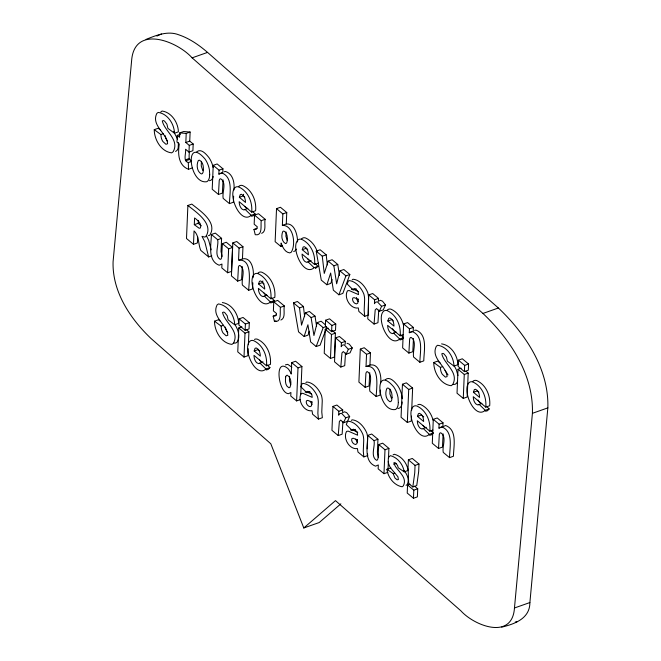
<?xml version="1.0" encoding="UTF-8"?>
<svg xmlns="http://www.w3.org/2000/svg" width="661" height="661" viewBox="0 0 661 661"><rect width="100%" height="100%" fill="white"/><g stroke="black" fill="none" stroke-linecap="round" stroke-linejoin="round"><path stroke-width="0.99" d="M180.403 134.274L177.264 135.381L176.983 142.09L179.288 144.015C177.784 153.286 178.131 165.357 188.509 169.299L192.425 167.911M191.45 161.474L188.311 162.581C182.585 160.805 186.328 153.311 185.551 149.229L188.988 152.096L192.905 150.716L193.194 143.999L189.748 141.132L190.128 132.035L183.675 131.522L179.751 132.902L179.569 137.298L177.264 135.381M188.988 152.096L189.269 145.379L185.832 142.52L186.212 133.415L190.128 132.035M189.31 151.617C189.558 154.558 187.674 159.574 191.574 160.863M208.405 235.663L209.711 235.283C218.056 222.336 199.953 210.71 191.806 204.1L187.889 205.48L186.501 238.505L193.491 244.33L197.408 242.942L197.664 236.754M193.491 244.33L194.053 230.92C199.358 235.737 198.052 244.289 200.787 250.403L208.645 256.947L211.776 255.84M194.309 224.682L194.59 217.965C197.548 220.212 202.373 223.839 200.275 228.111L199.101 228.21L194.309 224.682L198.234 223.302L201.167 225.74M198.234 223.302L198.35 220.419M213.222 165.333L219.039 170.183L218.874 174.074L222.79 172.695L222.955 168.795L217.139 163.953L213.222 165.333L212.214 189.261L218.469 194.466L222.385 193.078L223.063 179.85M211.396 234.481C211.346 243.892 207.1 260.674 219.188 265.243L221.964 264.036L221.799 267.912L227.632 272.77L231.548 271.39L232.556 247.462L226.302 242.256L222.385 243.636L221.609 257.765L220.997 259.087L220.146 259.352C213.8 255.278 218.973 245.57 217.676 239.712L211.396 234.481L215.312 233.102L221.592 238.332L221.038 251.486L222.129 256.435M218.469 194.466L219.237 180.354L219.84 179.032L220.7 178.767C227.054 182.824 221.881 192.541 223.178 198.391L229.458 203.621L233.374 202.241L233.63 196.16M229.458 203.621C229.507 194.218 233.754 177.412 221.658 172.868L218.874 174.074M227.632 272.77L228.632 248.842L222.385 243.636M233.887 190.071C234.779 183.163 233.118 173.884 225.575 171.48L224.195 171.744M239.332 259.996L242.463 258.889L242.975 246.727L236.729 241.521L232.804 242.901L231.424 275.926L237.671 281.132L241.587 279.752L242.265 266.515M237.671 281.132L238.447 267.027L239.051 265.705L239.902 265.433C246.264 269.498 241.083 279.206 242.389 285.065L248.668 290.295L252.585 288.907L252.841 282.825M232.804 242.901L239.059 248.106L238.547 260.277C253.006 258.302 248.924 283.139 248.668 290.295M241.893 326.848L238.761 327.947L237.762 351.875L244.008 357.08L247.925 355.701L248.214 348.719M239.142 318.85L238.877 325.088L245.132 330.293L249.048 328.914L249.313 322.667L243.058 317.462L239.142 318.85L245.388 324.055L245.132 330.293M244.008 357.08L245.008 333.152L238.761 327.947M238.505 186.716A13.873 6.775 70.6 0 1 242.678 185.567C252.056 189.856 256.6 200.837 255.617 210.735L251.692 212.123C252.676 202.216 248.139 191.236 238.761 186.947A13.873 6.775 70.6 0 0 234.581 188.096C227.995 196.185 240.811 224.723 251.197 215.321L255.113 213.933L252.395 211.289M248.387 344.736L248.924 331.772L246.586 329.822M254.559 215.114L254.171 224.211L257.369 226.872L256.501 229.103L253.956 229.483L255.245 234.713C263.012 236.142 260.467 224.889 261.235 220.675L254.559 215.114L258.476 213.726L265.152 219.295C263.979 223.435 266.837 231.201 261.682 233.366M253.047 277.76C254.46 270.828 251.808 256.799 242.463 258.889M254.46 339.415A13.873 6.775 70.6 0 1 257.484 339.242C266.87 343.53 271.407 354.511 270.423 364.418L266.507 365.797C267.49 355.891 262.946 344.91 253.568 340.622A13.873 6.775 70.6 0 0 249.395 341.77C242.802 349.859 255.617 378.398 266.003 368.995L269.919 367.615L267.201 364.963M257.707 273.381A13.873 6.775 70.6 0 1 261.88 272.233C271.266 276.521 275.802 287.502 274.819 297.409L270.903 298.789C271.886 288.89 267.35 277.909 257.964 273.621A13.873 6.775 70.6 0 0 253.791 274.769C247.197 282.85 260.013 311.389 270.399 301.986L274.323 300.606L271.597 297.954M276.529 208.653L282.842 213.916L282.363 225.36L286.279 223.972L286.758 212.528L280.446 207.273L276.529 208.653L275.141 241.686L280.991 246.553L282.561 246.008M273.761 301.78L273.381 310.885L276.571 313.545L275.711 315.776L273.158 316.156L274.447 321.378C282.222 322.816 279.677 311.554 280.438 307.348L273.761 301.78L277.678 300.4L284.362 305.96C283.189 310.108 286.048 317.867 280.892 320.04M280.991 246.553L281.14 243.017C282.569 247.107 284.924 252.353 289.774 252.907L291.253 252.221C296.12 244.735 293.6 224.955 282.363 225.36M300.747 394.526L301.92 366.5L295.607 361.245L291.691 362.625L291.212 374.068A10.617 5.189 70.6 0 0 287.956 368.565C273.811 356.527 278.331 393.452 288.551 393.675L290.914 392.502L290.766 396.038L296.615 400.913L300.54 399.525M296.615 400.913L298.004 367.888L291.691 362.625M318.511 263.136L314.595 264.524C315.578 254.617 311.034 243.636 301.656 239.348A13.873 6.775 70.6 0 0 297.483 240.497C290.89 248.577 303.705 277.124 314.091 267.722L318.015 266.333L315.289 263.689M328.368 328.211L325.229 329.318L324.229 353.247L330.475 358.452L334.392 357.064L335.4 333.144L332.276 330.541M325.609 320.213L325.352 326.46L331.599 331.665L335.515 330.277L335.78 324.039L329.533 318.833L325.609 320.213L331.863 325.419L331.599 331.665M330.475 358.452L331.475 334.524L325.229 329.318M345.174 344.331L345.298 341.39L339.448 336.515L335.532 337.895L334.532 361.823L340.803 367.053L344.728 365.673L345.505 353.024M342.588 412.844L342.712 409.903L336.862 405.028L332.946 406.416L331.946 430.344L338.225 435.574L342.142 434.186L342.919 421.536M335.532 337.895L341.382 342.77L341.216 346.695L342.167 345.257L344.141 344.761L348.339 349.314L346.124 354.23L343.299 351.561L341.96 352.924L340.803 367.053M332.946 406.416L338.796 411.291L338.63 415.207L339.58 413.769L341.555 413.274L345.753 417.826L343.538 422.751L340.712 420.082L339.374 421.437L338.225 435.574M360.295 349.107L366.541 354.313L366.029 366.475L369.945 365.095L370.457 352.933L364.211 347.727L360.295 349.107L358.906 382.132L365.153 387.338L369.078 385.958L369.755 372.721M378.414 301.35L378.538 298.408L372.688 293.534L368.764 294.922L367.764 318.842L374.043 324.072L377.96 322.692L378.745 310.042M365.153 387.338L365.93 373.234L366.533 371.912L367.384 371.639C373.746 375.704 368.565 385.413 369.871 391.262L376.15 396.501L380.067 395.113L380.282 390.048M378.48 457.362L377.398 452.413L377.943 439.259L371.664 434.029L367.747 435.409C367.698 444.82 363.459 461.601 375.539 466.17L378.315 464.964L378.15 468.839L383.983 473.697L387.908 472.318M367.235 448.827L367.64 439.226A12.452 6.081 70.6 0 0 366.847 433.195C364.451 427.229 358.816 420.346 352.148 419.818L351.322 420.396M368.764 294.922L374.613 299.788L374.448 303.713L375.398 302.275L377.373 301.78L381.571 306.332L379.364 311.257L376.539 308.58L375.2 309.943L374.043 324.072M367.747 435.409L374.027 440.639C375.324 446.497 370.16 456.206 376.497 460.279L377.357 460.015L377.96 458.693L378.745 444.564L382.661 443.184L388.908 448.389L388.486 458.354M376.15 396.501C376.406 389.346 380.488 364.508 366.029 366.475M380.579 382.95C381.884 376.2 378.836 362.955 369.945 365.095M383.983 473.697L384.991 449.769L378.745 444.564M388.032 469.327L388.362 461.345M403.301 334.706L400.161 335.813C401.153 325.906 396.608 314.925 387.23 310.637A13.873 6.775 70.6 0 0 383.05 311.785C376.464 319.866 389.279 348.413 399.665 339.01L403.582 337.622L400.863 334.978M403.631 323.964L409.448 328.806L409.283 332.706L413.208 331.326L413.373 327.426L407.548 322.585L403.631 323.964L402.632 347.893L408.878 353.098L412.795 351.71L413.472 338.473M411.712 410.084L412.629 388.065L406.366 382.843L402.45 384.231L401.062 417.256L407.325 422.47L411.249 421.09L411.456 416.083M408.878 353.098L409.655 338.986L410.258 337.664L411.109 337.399C417.471 341.456 412.29 351.173 413.588 357.023L419.867 362.253L423.792 360.873C423.833 351.462 428.08 334.656 415.992 330.112L414.604 330.368M407.325 422.47L408.713 389.445L402.45 384.231M408.382 459.841L408.068 467.368L408.696 483.53L412.819 486.975L416.744 485.587L418.669 471.549L418.983 464.022L412.299 458.461L408.382 459.841L415.058 465.402L414.744 472.929L412.819 486.975M409.919 484.141L407.564 484.976L407.226 493.056L413.464 498.254L417.38 496.874L417.719 488.785L414.604 486.19M413.464 498.254L413.803 490.165L407.564 484.976M419.867 362.253C419.917 352.85 424.164 336.044 412.067 331.492L409.283 332.706M432.963 430.08L429.824 431.187C430.807 421.288 426.271 410.307 416.893 406.019A13.873 6.775 70.6 0 0 412.712 407.168C406.127 415.248 418.942 443.787 429.328 434.384L433.244 433.005L430.526 430.352M438.54 448.472L439.309 434.368L439.92 433.046L440.771 432.773C447.125 436.838 441.953 446.547 443.25 452.397L449.53 457.635L453.446 456.247C453.496 446.844 457.743 430.038 445.654 425.494L442.87 426.709L443.027 422.809L437.21 417.959L433.294 419.347L432.294 443.267L438.54 448.472L442.457 447.092L443.134 433.856M442.085 426.981L438.945 428.088L439.111 424.188L433.294 419.347M449.53 457.635C449.579 448.224 453.826 431.426 441.73 426.874L438.945 428.088M461.163 368.169L458.023 369.276L457.024 393.204L463.27 398.409L467.187 397.021L468.195 373.101L465.848 371.151M458.404 360.179L458.147 366.417L464.394 371.622L468.31 370.234L468.575 363.996L462.328 358.791L458.404 360.179L464.65 365.384L464.394 371.622M463.27 398.409L464.27 374.481L458.023 369.276M472.574 381.719A13.873 6.775 70.6 0 1 476.755 380.571C486.132 384.859 490.669 395.84 489.685 405.738L485.769 407.126C486.752 397.22 482.216 386.239 472.83 381.951A13.873 6.775 70.6 0 0 468.657 383.099C462.064 391.188 474.879 419.727 485.265 410.324L489.19 408.936L486.463 406.292M303.787 527.974L335.482 500.617L460.874 610.822C474.623 626.058 512.341 640.36 514.465 607.988L532.411 413.323C533.667 374.613 510.061 339.159 482.951 313.446L192.12 57.846C176.594 40.627 133.976 24.474 131.58 61.043L113.081 261.739C112.114 291.534 130.283 318.825 151.154 338.622L270.812 443.787L303.787 527.974L319.213 522.537L340.861 503.847M501.674 627.149C514.762 624.001 529.965 618.539 529.891 602.543L547.845 407.878C549.101 369.177 525.495 333.714 498.386 308.001L207.554 52.401C199.068 45.105 189.707 38.561 179.04 34.901C167.869 30.447 156.442 35.264 146.023 39.404M402.177 401.987L401.995 403.664A13.939 6.808 70.6 0 1 399.393 408.126L397.955 408.523M289.535 376.274L289.419 380.653L290.724 384.611M201.39 161.358L201.266 166.035L202.795 170.513M390.015 389.172L389.899 393.849L391.428 398.327M286.031 231.961L285.916 236.316L287.287 240.406M239.365 197.309L240.224 194.681L241.315 194.251C244.553 195.466 245.438 199.341 245.52 202.431L239.365 197.309L243.289 195.92L243.62 194.26M258.575 283.974L259.426 281.355L260.525 280.917C263.764 282.131 264.64 286.006 264.731 289.105L258.575 283.974L262.491 282.594L262.83 280.933M254.179 350.983L255.03 348.364L256.129 347.926C259.36 349.14 260.244 353.015 260.335 356.114L254.179 350.983L258.096 349.603L259.633 350.884M302.267 249.701L303.118 247.082L304.217 246.652C307.448 247.858 308.332 251.734 308.423 254.832L302.267 249.701L306.183 248.321L307.72 249.602M387.833 320.99L388.693 318.371L389.792 317.941C393.022 319.147 393.906 323.022 393.989 326.121L387.833 320.99L391.758 319.61L393.295 320.891M417.496 416.372L418.355 413.753L419.446 413.315C422.685 414.53 423.569 418.405 423.651 421.503L417.496 416.372L421.421 414.992L423.726 416.917M473.441 392.312L474.292 389.684L475.391 389.255C478.63 390.461 479.506 394.344 479.597 397.435L473.441 392.312L477.358 390.924L478.895 392.204M325.609 324.981L321.106 321.229L317.181 322.618L313.925 335.524L311.108 317.553L305.456 312.851L301.523 325.154L299.54 307.91L293.501 302.878L297.417 301.499L303.457 306.53L304.622 316.677M316.231 251.155L321.279 280.115L326.865 284.767L330.657 273.026L333.351 290.179L338.911 294.806L342.836 293.426L349.843 274.505L343.836 269.506L339.919 270.886L336.656 283.8L333.838 265.821L328.195 261.12L324.254 273.423L322.271 256.187L316.231 251.155L320.155 249.767L326.195 254.799L327.36 264.945M293.501 302.878L298.541 331.847L304.126 336.499L307.919 324.758L310.62 341.902L316.181 346.538L320.098 345.158L326.757 327.178M309.307 331.202L308.043 335.11L304.126 336.499M332.045 279.471L330.781 283.387L326.865 284.767M316.181 346.538L323.188 327.616L326.327 326.509M338.911 294.806L345.926 275.885L349.843 274.505M347.025 343.257L349.281 344.15L352.255 347.926L350.049 352.85L346.124 354.23M379.323 300.895L380.257 300.276L382.521 301.168L385.487 304.952L383.281 309.869L379.364 311.257M343.497 412.39L344.439 411.77L346.695 412.662L349.669 416.447L347.463 421.363L343.538 422.751M457.652 381.116L456.635 383.173L455.099 384.33L453.115 384.446M364.74 316.322L364.17 310.579L364.616 300.011A12.452 6.081 70.6 0 0 363.823 293.98C361.427 288.022 355.792 281.14 349.124 280.603L348.297 281.189L347.174 283.99L353.106 289.89L354.164 288.576L356.494 289.774L358.138 291.848L358.518 294.608L349.124 290.534L347.504 290.774C343.456 297.467 350.462 309.414 358.32 307.943L358.873 311.438L364.74 316.322L368.656 314.942M318.437 419.082L317.867 413.34L318.305 402.772A12.452 6.081 70.6 0 0 317.52 396.74C315.123 390.783 309.488 383.901 302.821 383.363L301.994 383.95L300.862 386.751L306.795 392.651L307.852 391.337L310.191 392.535L311.835 394.609L312.207 397.368L302.812 393.295L301.201 393.535C297.153 400.227 304.151 412.175 312.017 410.704L312.57 414.199L318.437 419.082L322.353 417.702L321.783 411.96L322.229 401.392A12.452 6.081 70.6 0 0 321.436 395.361C319.04 389.395 313.405 382.521 306.737 381.984L305.911 382.57M363.847 456.916L363.277 451.174L363.715 440.606A12.452 6.081 70.6 0 0 362.93 434.574C360.534 428.609 354.899 421.735 348.231 421.197L347.405 421.784L346.273 424.585L352.214 430.485L353.263 429.171L355.601 430.369L357.246 432.443L357.618 435.202L348.223 431.129L346.612 431.369C342.563 438.061 349.562 450.009 357.427 448.538L357.981 452.033L363.847 456.916L367.764 455.536L367.409 453.553M296.343 249.114L295.178 250.841L293.699 251.527M255.113 213.933L253.427 215.734L251.486 216.271M274.323 300.606L272.629 302.408L270.696 302.936M318.015 266.333L315.388 268.556M269.919 367.615L268.234 369.408L266.3 369.945M403.582 337.622L401.896 339.424L399.963 339.952M433.244 433.005L431.559 434.806L429.617 435.335M489.19 408.936L487.496 410.737L485.562 411.274M196.614 151.923C201.109 147.948 206.356 154.352 209 157.69A13.741 6.709 70.6 0 1 213.164 167.572M385.247 379.736C389.742 375.77 394.989 382.165 397.633 385.503A13.741 6.709 70.6 0 1 401.946 396.212L402.235 398.69M175.595 151.485L177.131 150.32L178.148 148.271L178.462 142.702M160.763 112.006L162.102 111.031C171.488 112.287 178.239 122.64 178.379 131.853L174.463 133.233L167.886 128.333L166.919 124.177L164.655 121.236L163.581 120.542L162.3 120.922C164.399 131.093 179.833 139.521 173.215 151.708L171.678 152.865C161.193 151.683 154.261 139.719 154.244 129.655L158.161 128.275L160.656 130.11M406.061 485.389L407.226 484.546C409.704 479.944 407.168 474.317 404.127 470.615M352.214 279.81L353.048 279.223C359.708 279.76 365.351 286.634 367.747 292.6A12.452 6.081 70.6 0 1 368.532 298.632L368.483 313.95M247.429 208.529L243.917 209.958L242.141 209.173A5.222 2.553 70.6 0 1 239.373 203.852L239.166 201.688L251.692 212.123M311.108 260.649L306.82 262.359L305.043 261.574A5.222 2.553 70.6 0 1 302.267 256.253L302.06 254.08L314.595 264.524M266.631 295.194L263.128 296.632L261.351 295.847A5.222 2.553 70.6 0 1 258.583 290.518L258.377 288.353L270.903 298.789M263.02 361.931L258.732 363.633L256.947 362.856A5.222 2.553 70.6 0 1 254.179 357.527L253.973 355.362L266.507 365.797M395.898 332.219L392.386 333.648L390.61 332.863A5.222 2.553 70.6 0 1 387.842 327.542L387.635 325.377L400.161 335.813M426.337 427.32L422.049 429.03L420.272 428.245A5.222 2.553 70.6 0 1 417.504 422.916L417.298 420.751L429.824 431.187M481.497 403.532L477.994 404.962L476.217 404.177A5.222 2.553 70.6 0 1 473.45 398.856L473.243 396.691L485.769 407.126M393.105 454.842L394.278 454.272C401.5 455.991 407.069 463.171 408.126 470.467L404.21 471.847L398.244 467.765L397.55 465.435L395.799 463.229L394.881 462.609L393.849 462.807C395.633 470.492 408.25 476.358 403.309 485.926L402.136 486.777C394.187 485.521 387.776 477.259 386.949 469.285L390.874 467.905M285.428 364.88L287.733 364.351L291.881 367.177M156.888 36.074L161.458 33.959M286.279 223.972C294.666 223.021 297.681 235.316 297.524 241.992M351.429 289.394L353.04 289.154L358.642 291.691M305.118 392.155L306.737 391.915M350.528 429.989L352.148 429.749M192.12 57.846L207.554 52.401M154.244 129.655L160.887 134.563L163.242 133.729M185.832 142.52L189.748 141.132M189.269 145.379L193.194 143.999M185.311 159.896L189.228 158.516M185.708 160.821L189.624 159.441M219.039 170.183L222.955 168.795M261.235 220.675L265.152 219.295M282.842 213.916L286.758 212.528M217.676 239.712L221.592 238.332M253.956 229.483L257.088 228.375M228.632 248.842L232.556 247.462M239.059 248.106L242.975 246.727M322.271 256.187L326.195 254.799M328.195 261.12L332.111 259.732L337.763 264.441L339.481 275.422M333.838 265.821L337.763 264.441M222.344 302.556C231.722 303.812 238.472 314.165 238.621 323.369L234.696 324.758L228.119 319.858L227.161 315.694L224.889 312.76L223.823 312.058L222.534 312.446C224.641 322.609 240.067 331.037 233.449 343.224L231.912 344.389C221.427 343.199 214.503 331.244 214.478 321.18L218.403 319.792L220.063 321.023M214.478 321.18L221.121 326.08L223.476 325.253M280.438 307.348L284.362 305.96M245.388 324.055L249.313 322.667M273.158 316.156L276.298 315.049M299.54 307.91L303.457 306.53M353.106 289.89L356.238 288.783M274.447 321.378L276.017 320.825M245.008 333.152L248.924 331.772M305.456 312.851L309.381 311.463L315.024 316.165L316.586 326.154M311.108 317.553L315.024 316.165M374.613 299.788L378.538 298.408M381.571 306.332L385.487 304.952M331.863 325.419L335.78 324.039M331.475 334.524L335.4 333.144M341.382 342.77L345.298 341.39M348.339 349.314L352.255 347.926M298.004 367.888L301.92 366.5M409.448 328.806L413.373 327.426M366.541 354.313L370.457 352.933M482.951 313.446L498.386 308.001M306.795 392.651L309.935 391.543M441.606 343.877C450.992 345.141 457.734 355.494 457.883 364.698L453.967 366.078L447.381 361.179L446.423 357.023L444.159 354.081L443.085 353.387L441.804 353.767C443.903 363.938 459.329 372.366 452.711 384.553L451.182 385.718C440.697 384.528 433.765 372.573 433.748 362.501L437.665 361.121L440.152 362.963M433.748 362.501L440.391 367.409L442.738 366.574M464.65 365.384L468.575 363.996M338.796 411.291L342.712 409.903M408.713 389.445L412.629 388.065M464.27 374.481L468.195 373.101M345.753 417.826L349.669 416.447M352.214 430.485L355.345 429.377M374.027 440.639L377.943 439.259M439.111 424.188L443.027 422.809M384.991 449.769L388.908 448.389M532.411 413.323L547.845 407.878M393.816 464.328L396.17 463.501M415.058 465.402L418.983 464.022M386.949 469.285L393.188 473.598L394.757 473.045M413.803 490.165L417.719 488.785M514.465 607.988L529.891 602.543M209.322 180.709L210.76 180.304A13.939 6.808 70.6 0 0 213.214 176.553M515.241 622.026L517.109 621.704M233.854 343.125L235.837 343.009L237.365 341.844C240.34 336.614 238.257 330.112 235.399 325.295M179.751 132.902L186.212 133.415M247.842 208.579L246.057 207.794A5.222 2.553 70.6 0 1 244.76 206.306M310.736 260.971L308.96 260.194A5.222 2.553 70.6 0 1 307.654 258.707M267.044 295.244L265.268 294.467A5.222 2.553 70.6 0 1 263.962 292.972M396.311 332.268L394.534 331.483A5.222 2.553 70.6 0 1 392.518 328.674M481.91 403.582L480.134 402.797A5.222 2.553 70.6 0 1 478.118 399.988M307.572 392.237L311.562 394.063M352.982 430.071L357.741 432.286M425.097 427.444L424.188 426.866A5.222 2.553 70.6 0 1 422.891 425.37M261.773 362.046L260.872 361.468A5.222 2.553 70.6 0 1 259.566 359.981M339.919 270.886L345.926 275.885M243.289 195.92L244.826 197.201M187.889 205.48C196.036 212.09 214.139 223.724 205.794 236.663L204.489 237.051L201.985 236.324L204.786 241.711L208.645 256.947M317.181 322.618L323.188 327.616M262.491 282.594L264.028 283.875M479.151 404.358L485.265 410.324M448.018 374.919L445.027 370.358M393.543 333.045L399.665 339.01M307.968 261.756L314.091 267.722M245.074 209.355L251.197 215.321M423.205 428.427L429.328 434.384M264.276 296.029L270.399 301.986M259.88 363.029L266.003 368.995M358.361 301.656L356.882 299.706L356.444 297.508M357.469 442.25L355.635 439.193M312.058 404.416L310.224 401.359M167.58 141.165L166.085 138.884L165.043 135.53M227.822 332.69L226.326 330.401L225.285 327.055M173.628 131.58L177.611 139.083M206.348 235.622L208.702 240.331L211.19 249.858M454.661 366.624L456.297 369.697L457.957 375.547M403.392 324.824C401.756 318.263 397.401 312.083 391.147 309.249A13.873 6.775 70.6 0 0 386.974 310.397M433.054 420.206C431.418 413.637 427.064 407.465 420.809 404.631A13.873 6.775 70.6 0 0 417.785 404.805M317.222 251.692C315.446 245.834 311.182 240.53 305.572 237.96A13.873 6.775 70.6 0 0 301.399 239.108M404.21 471.847C403.144 464.559 397.583 457.379 390.362 455.652L388.404 457.511L388.205 461.742A8.419 4.115 70.6 0 0 390.816 468.261L397.922 476.755L398.393 479.564L397.104 479.779L394.947 478.01L393.188 473.598M440.391 367.409L440.623 369.763A6.015 2.933 70.6 0 0 442.349 374.333L445.423 377.142L447.084 376.588C446.514 366.045 430.352 358.262 436.343 346.232L437.681 345.265C447.067 346.521 453.818 356.874 453.967 366.078M221.121 326.08L221.361 328.434A6.015 2.933 70.6 0 0 223.088 333.004L226.161 335.821L227.822 335.259C227.252 324.716 211.09 316.933 217.081 304.911L218.419 303.936C227.805 305.192 234.556 315.545 234.696 324.758M160.887 134.563L161.127 136.918A6.015 2.933 70.6 0 0 162.854 141.487L165.928 144.296L167.588 143.743C167.018 133.2 150.857 125.408 156.839 113.386L158.186 112.411C167.572 113.675 174.322 124.028 174.463 133.233M188.311 162.581L188.509 169.299M312.017 401.987L311.463 405.92L310.108 406.672C307.563 406.284 305.713 403.342 306.382 400.872L307.695 400.384L312.017 401.987M358.32 299.226L357.766 303.159L356.419 303.911C353.875 303.523 352.016 300.581 352.693 298.111L353.999 297.624L358.32 299.226M357.427 439.821L356.874 443.754L355.519 444.506C352.974 444.118 351.123 441.176 351.792 438.697L353.106 438.218L357.427 439.821M209.711 174.719L209.446 177.231A13.939 6.808 70.6 0 1 206.835 181.692C188.773 184.791 184.138 134.48 205.075 159.07A13.741 6.709 70.6 0 1 209.397 169.778L209.711 174.719M398.343 402.541L398.079 405.044A13.939 6.808 70.6 0 1 395.468 409.506C377.406 412.604 372.771 362.294 393.708 386.883A13.741 6.709 70.6 0 1 398.029 397.6L398.343 402.541M287.353 239.307L287.048 241.909L286.403 243.265L285.502 243.579C281.446 241.381 281.074 235.118 282.891 231.342L283.858 231.069C286.973 232.383 287.386 236.357 287.353 239.307M285.709 376.811C285.164 380.513 285.031 385.85 288.931 387.759L289.873 387.478C291.683 383.653 291.286 377.406 287.205 375.184L286.337 375.489L285.709 376.811M203.431 169.513L203.092 172.207L202.365 173.636L201.324 173.942C196.813 171.554 196.284 164.672 198.333 160.491L199.391 160.177C202.877 161.681 203.472 166.142 203.431 169.513M392.064 397.327L391.725 400.029L390.998 401.45L389.957 401.756C385.446 399.376 384.917 392.494 386.958 388.313L388.015 387.99C391.51 389.503 392.105 393.964 392.064 397.327"/></g></svg>
